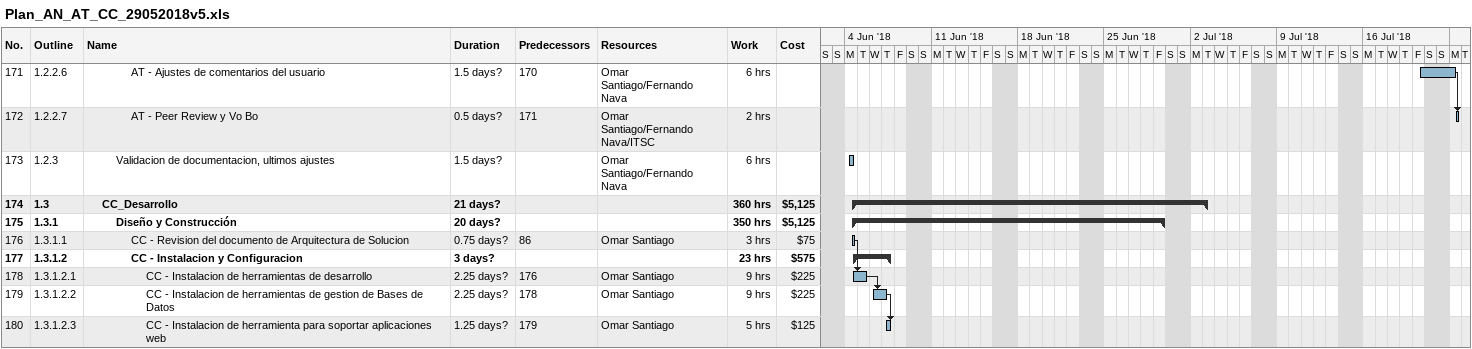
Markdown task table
Plan_AN_AT_CC_29052018v5.xls

| ID | WBS | Task | Duration | Start | Finish | Predecessors | Resources | Work (h) | Cost ($) |
|---|---|---|---|---|---|---|---|---|---|
| 171 | 1.2.2.6 | AT - Ajustes de comentarios del usuario | 1.5d? | 2018-07-20 | 2018-07-23 | 170 | Omar Santiago/Fernando Nava | 6 |  |
| 172 | 1.2.2.7 | AT - Peer Review y Vo Bo | 0.5d? | 2018-07-23 | 2018-07-23 | 171 | Omar Santiago/Fernando Nava/ITSC | 2 |  |
| 173 | 1.2.3 | Validacion de documentacion, ultimos ajustes | 1.5d? | 2018-06-04 | 2018-06-04 |  | Omar Santiago/Fernando Nava | 6 |  |
| 174 | 1.3 | **CC_Desarrollo** | 21d? | 2018-06-04 | 2018-07-03 |  |  | 360 | 5125 |
| 175 | 1.3.1 | **Diseño y Construcción** | 20d? | 2018-06-04 | 2018-06-29 |  |  | 350 | 5125 |
| 176 | 1.3.1.1 | CC - Revision del documento de Arquitectura de Solucion | 0.75d? | 2018-06-04 | 2018-06-04 | 86 | Omar Santiago | 3 | 75 |
| 177 | 1.3.1.2 | **CC - Instalacion y Configuracion** | 3d? | 2018-06-04 | 2018-06-07 |  |  | 23 | 575 |
| 178 | 1.3.1.2.1 | CC - Instalacion de herramientas de desarrollo | 2.25d? | 2018-06-04 | 2018-06-05 | 176 | Omar Santiago | 9 | 225 |
| 179 | 1.3.1.2.2 | CC - Instalacion de herramientas de gestion de Bases de Datos | 2.25d? | 2018-06-06 | 2018-06-07 | 178 | Omar Santiago | 9 | 225 |
| 180 | 1.3.1.2.3 | CC - Instalacion de herramienta para soportar aplicaciones web | 1.25d? | 2018-06-07 | 2018-06-07 | 179 | Omar Santiago | 5 | 125 |
